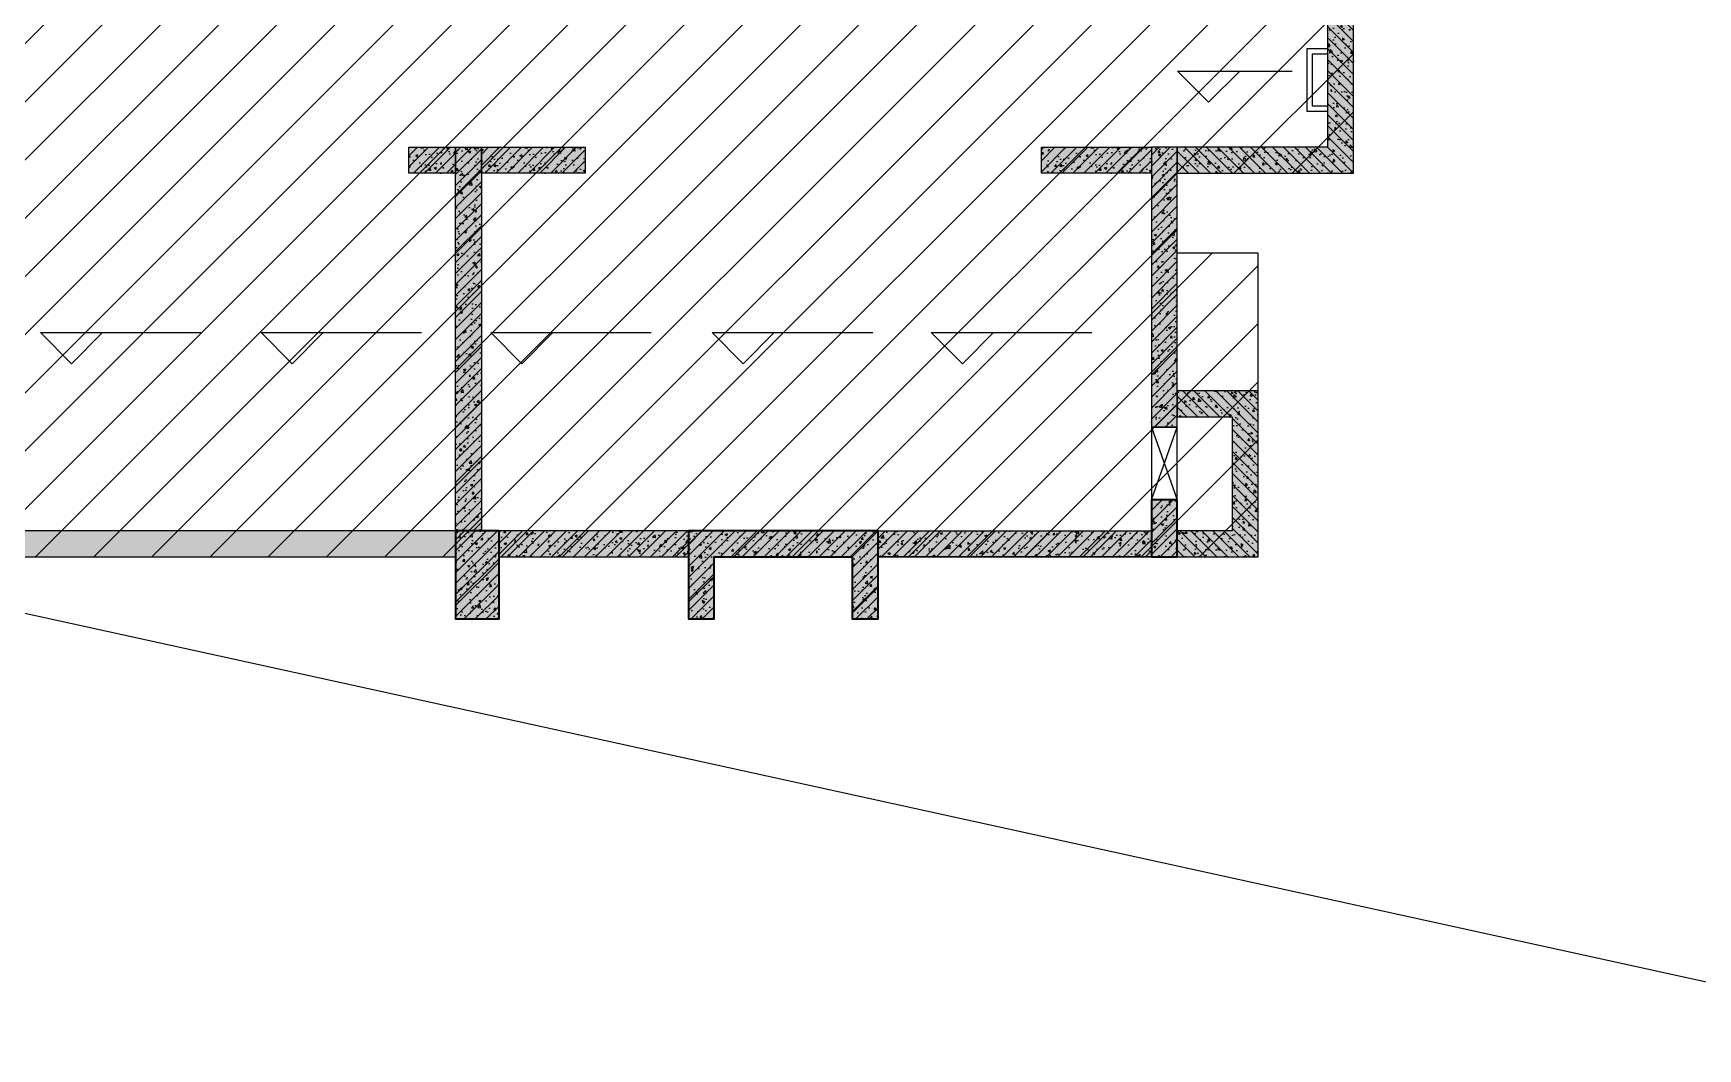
# Model space of a CAD drawing. Extents: x -1338203 to 1886333, y -783476 to 1038610.
# Drawn here: x 553369 to 569421, y 228924 to 238719 of the extents above; entities that cross this region are included whole.
import ezdxf

# ---------------------------------------------------------------- set-up
doc = ezdxf.new("R2010")
doc.units = 0
doc.header["$LTSCALE"] = 1000
doc.header["$MEASUREMENT"] = 0
doc.layers.add('A-001-主楼组合参照B1$0$0A-X-AREA', color=6, linetype='Continuous', plot=False)
doc.layers.add('AAD-A-PROOF', color=30, linetype='Continuous', plot=False)
for name, color, linetype in [('A-20-平面B1$0$0A-A-SYMB-ELEV', 150, 'Continuous'), ('A-20-平面B1$0$0A-E-STRS-RAIL', 163, 'Continuous'), ('S20柱墙B1_1$0$0S-CC-LINE', 52, 'Continuous'), ('S20柱墙B1_1$0$0S-CW-HATCH', 251, 'Continuous'), ('S20柱墙B1_1$0$0S-CW-HATCH-UP', 251, 'Continuous'), ('S20柱墙B1_1$0$0S-CW-LINE', 72, 'Continuous'), ('S20柱墙B1_1$0$0S-S-HOLE', 55, 'Continuous')]:
    doc.layers.add(name, color=color, linetype=linetype)
pattern_1 = [(45, (-537701.02, -383122.39), (-53.033009, 53.033009), []), (50, (-537701.02, -383122.39), (215.178055, -18.82564), [22.5, -247.5]), (355, (-537701.02, -383122.39), (-41.6254, 225.65764), [18, -198]), (100.4514, (-537683.09, -383123.96), (173.552815, 206.83186), [19.12206, -210.342634]), (46.1842, (-537701.02, -383062.4), (320.17231, -49.6557), [33.75, -371.25]), (96.6356, (-537674.34, -383066.53), (280.39881, 292.23536), [28.68309, -315.5139]), (351.1842, (-537701.02, -383062.4), (280.39858, 292.23558), [27, -297]), (21, (-537671.02, -383077.39), (179.072116, -120.785667), [22.5, -247.5]), (326, (-537671.02, -383077.39), (72.9946, 217.54501), [18, -198]), (71.4514, (-537656.1, -383087.45), (252.06679, 96.75915), [19.12206, -210.342634]), (37.5, (-537701.02, -383122.39), (3.647957, 99.868156), [0, -195.6, 0, -201, 0, -198.75]), (7.5, (-537701.02, -383122.39), (78.920861, 118.323514), [0, -114.6, 0, -191.1, 0, -75.75]), (327.5, (-537767.92, -383122.39), (160.146731, -6.766462), [0, -75, 0, -234, 0, -310.5]), (317.5, (-537797.92, -383122.39), (174.95585, 30.031495), [0, -97.5, 0, -155.4, 0, -220.5])]
pattern_2 = [(45, (-3344258, -271025.844), (-53.0330086, 53.0330086), []), (50, (-3344258, -271025.84), (215.178055, -18.8256405), [22.5, -247.5]), (355, (-3344258, -271025.84), (-41.6254, 225.65764), [18, -198]), (100.4514, (-3344240.07, -271027.41), (173.552815, 206.831863), [19.122057, -210.342634]), (46.1842, (-3344258, -270965.84), (320.172315, -49.655704), [33.75, -371.25]), (96.6356, (-3344231.32, -270969.98), (280.398812, 292.23536), [28.683086, -315.5139]), (351.1842, (-3344258, -270965.84), (280.398584, 292.23558), [27, -297]), (21, (-3344228, -270980.84), (179.072116, -120.785667), [22.5, -247.5]), (326, (-3344228, -270980.84), (72.9946, 217.545014), [18, -198]), (71.4514, (-3344213.08, -270990.9), (252.066789, 96.759149), [19.122057, -210.342634]), (37.5, (-3344258, -271025.844), (3.6479566, 99.8681561), [0, -195.6, 0, -201, 0, -198.75]), (7.5, (-3344258, -271025.84), (78.9208612, 118.3235136), [0, -114.6, 0, -191.1, 0, -75.75]), (327.5, (-3344324.9, -271025.84), (160.1467309, -6.7664615), [0, -75, 0, -234, 0, -310.5]), (317.5, (-3344354.9, -271025.84), (174.955851, 30.0314947), [0, -97.5, 0, -155.4, 0, -220.5])]

# ---------------------------------------------------------------- blocks, each defined once
blk = doc.blocks.new('S20柱墙B1_1')
at = {"layer": 'S20柱墙B1_1$0$0S-CW-HATCH'}
h = blk.add_hatch(color=256, dxfattribs=at)
h.dxf.hatch_style = 1
h.paths.add_polyline_path([(16300, -1590), (18000, -1590), (18000, 160), (16300, 160), (16300, -90), (17750, -90), (17750, -1340), (16300, -1340)])
h = blk.add_hatch(color=256, dxfattribs=at)
h.dxf.hatch_style = 1
h.paths.add_polyline_path([(8890, -1340), (9340, -1340), (9340, -1590), (8890, -1590)])
h = blk.add_hatch(color=256, dxfattribs=at)
h.dxf.hatch_style = 1
h.paths.add_polyline_path([(9340, -1340), (9590, -1340), (9590, -5040), (9340, -5040)])
h = blk.add_hatch(color=256, dxfattribs=at)
h.dxf.hatch_style = 1
h.paths.add_polyline_path([(9590, -1340), (10590, -1340), (10590, -1590), (9590, -1590)])
h = blk.add_hatch(color=256, dxfattribs=at)
h.dxf.hatch_style = 1
h.paths.add_polyline_path([(14990, -1340), (16050, -1340), (16050, -1590), (14990, -1590)])
h = blk.add_hatch(color=256, dxfattribs=at)
h.dxf.hatch_style = 1
h.paths.add_polyline_path([(16300, -1340), (16050, -1340), (16050, -4040), (16300, -4040)])
h = blk.add_hatch(color=256, dxfattribs=at)
h.dxf.hatch_style = 1
h.paths.add_polyline_path([(16300, -5290), (17080, -5290), (17080, -3690), (16300, -3690), (16300, -3940), (16830, -3940), (16830, -5040), (16300, -5040)])
h = blk.add_hatch(color=256, dxfattribs=at)
h.dxf.hatch_style = 1
h.paths.add_polyline_path([(16300, -5290), (16300, -4740), (16050, -4740), (16050, -5290)])
h = blk.add_hatch(color=256, dxfattribs=at)
h.dxf.hatch_style = 1
h.paths.add_polyline_path([(9340, -5040), (3840, -5040), (3840, -5290), (9340, -5290)])
h = blk.add_hatch(color=256, dxfattribs=at)
h.dxf.hatch_style = 1
h.paths.add_polyline_path([(9760, -5040), (9340, -5040), (9340, -5890), (9760, -5890)])
h = blk.add_hatch(color=256, dxfattribs=at)
h.dxf.hatch_style = 1
h.paths.add_polyline_path([(11585, -5040), (9760, -5040), (9760, -5290), (11585, -5290)])
h = blk.add_hatch(color=256, dxfattribs=at)
h.dxf.hatch_style = 1
h.paths.add_polyline_path([(11585, -5890), (11835, -5890), (11835, -5290), (12500, -5290), (13165, -5290), (13165, -5890), (13415, -5890), (13415, -5040), (12500, -5040), (11585, -5040)])
h = blk.add_hatch(color=256, dxfattribs=at)
h.dxf.hatch_style = 1
h.paths.add_polyline_path([(13415, -5040), (16050, -5040), (16050, -5290), (13415, -5290)])
at = {"layer": 'S20柱墙B1_1$0$0S-CW-HATCH-UP'}
h = blk.add_hatch(dxfattribs=at)
h.set_pattern_fill('钢筋混凝土', color=256, scale=30, angle=-90)
h.set_pattern_definition([(315, (-258215.844, 3358968), (53.0330086, 53.0330086), []), (320, (-258215.84, 3358968), (-18.8256405, -215.178055), [22.5, -247.5]), (265, (-258215.84, 3358968), (225.65764, 41.6254), [18, -198]), (10.4514, (-258217.41, 3358950.07), (206.831863, -173.552815), [19.122057, -210.342634]), (316.1842, (-258155.84, 3358968), (-49.655704, -320.172315), [33.75, -371.25]), (6.6356, (-258159.98, 3358941.32), (292.23536, -280.398812), [28.683086, -315.5139]), (261.1842, (-258155.84, 3358968), (292.23558, -280.398584), [27, -297]), (291, (-258170.84, 3358938), (-120.785667, -179.072116), [22.5, -247.5]), (236, (-258170.84, 3358938), (217.545014, -72.9946), [18, -198]), (341.4514, (-258180.9, 3358923.08), (96.759149, -252.066789), [19.122057, -210.342634]), (307.5, (-258215.844, 3358968), (99.8681561, -3.6479566), [0, -195.6, 0, -201, 0, -198.75]), (277.5, (-258215.84, 3358968), (118.3235136, -78.9208612), [0, -114.6, 0, -191.1, 0, -75.75]), (237.5, (-258215.84, 3359034.9), (-6.7664615, -160.1467309), [0, -75, 0, -234, 0, -310.5]), (227.5, (-258215.84, 3359064.9), (30.0314947, -174.955851), [0, -97.5, 0, -155.4, 0, -220.5])])
h.paths.add_polyline_path([(16300, -1590), (18000, -1590), (18000, 160), (16300, 160), (16300, -90), (17750, -90), (17750, -1340), (16300, -1340)])
h = blk.add_hatch(dxfattribs=at)
h.set_pattern_fill('钢筋混凝土', color=256, scale=30)
h.set_pattern_definition([(45, (-3324483.15, -267325.82), (-53.0330086, 53.0330086), []), (50, (-3324483.15, -267325.82), (215.178055, -18.8256405), [22.5, -247.5]), (355, (-3324483.15, -267325.82), (-41.6254, 225.65764), [18, -198]), (100.4514, (-3324465.22, -267327.4), (173.552815, 206.831863), [19.122057, -210.342634]), (46.1842, (-3324483.15, -267265.82), (320.172315, -49.655704), [33.75, -371.25]), (96.6356, (-3324456.47, -267269.96), (280.398812, 292.23536), [28.683086, -315.5139]), (351.1842, (-3324483.15, -267265.82), (280.398584, 292.23558), [27, -297]), (21, (-3324453.15, -267280.82), (179.072116, -120.785667), [22.5, -247.5]), (326, (-3324453.15, -267280.82), (72.9946, 217.545014), [18, -198]), (71.4514, (-3324438.23, -267290.89), (252.066789, 96.759149), [19.122057, -210.342634]), (37.5, (-3324483.15, -267325.82), (3.6479566, 99.8681561), [0, -195.6, 0, -201, 0, -198.75]), (7.5, (-3324483.15, -267325.82), (78.9208612, 118.3235136), [0, -114.6, 0, -191.1, 0, -75.75]), (327.5, (-3324550.05, -267325.82), (160.1467309, -6.7664615), [0, -75, 0, -234, 0, -310.5]), (317.5, (-3324580.05, -267325.82), (174.955851, 30.0314947), [0, -97.5, 0, -155.4, 0, -220.5])])
h.paths.add_polyline_path([(8890, -1340), (9340, -1340), (9340, -1590), (8890, -1590)])
h = blk.add_hatch(dxfattribs=at)
h.set_pattern_fill('钢筋混凝土', color=256, scale=30)
h.set_pattern_definition([(45, (-3550483.79, -272173.845), (-53.0330086, 53.0330086), []), (50, (-3550483.79, -272173.84), (215.178055, -18.8256405), [22.5, -247.5]), (355, (-3550483.79, -272173.84), (-41.6254, 225.65764), [18, -198]), (100.4514, (-3550465.86, -272175.41), (173.552815, 206.831863), [19.122057, -210.342634]), (46.1842, (-3550483.8, -272113.84), (320.172315, -49.655704), [33.75, -371.25]), (96.6356, (-3550457.1, -272117.98), (280.398812, 292.23536), [28.683086, -315.5139]), (351.1842, (-3550483.8, -272113.84), (280.398584, 292.23558), [27, -297]), (21, (-3550453.79, -272128.84), (179.072116, -120.785667), [22.5, -247.5]), (326, (-3550453.79, -272128.84), (72.9946, 217.545014), [18, -198]), (71.4514, (-3550438.86, -272138.9), (252.066789, 96.759149), [19.122057, -210.342634]), (37.5, (-3550483.79, -272173.845), (3.6479566, 99.8681561), [0, -195.6, 0, -201, 0, -198.75]), (7.5, (-3550483.79, -272173.84), (78.9208612, 118.3235136), [0, -114.6, 0, -191.1, 0, -75.75]), (327.5, (-3550550.69, -272173.845), (160.1467309, -6.7664615), [0, -75, 0, -234, 0, -310.5]), (317.5, (-3550580.69, -272173.84), (174.955851, 30.0314947), [0, -97.5, 0, -155.4, 0, -220.5])])
h.paths.add_polyline_path([(9340, -1340), (9590, -1340), (9590, -5040), (9340, -5040)])
h = blk.add_hatch(dxfattribs=at)
h.set_pattern_fill('钢筋混凝土', color=256, scale=30)
h.set_pattern_definition([(45, (-3323478, -267325.82), (-53.0330086, 53.0330086), []), (50, (-3323478, -267325.82), (215.178055, -18.8256405), [22.5, -247.5]), (355, (-3323478, -267325.82), (-41.6254, 225.65764), [18, -198]), (100.4514, (-3323460.07, -267327.4), (173.552815, 206.831863), [19.122057, -210.342634]), (46.1842, (-3323478, -267265.82), (320.172315, -49.655704), [33.75, -371.25]), (96.6356, (-3323451.32, -267269.96), (280.398812, 292.23536), [28.683086, -315.5139]), (351.1842, (-3323478, -267265.82), (280.398584, 292.23558), [27, -297]), (21, (-3323448, -267280.82), (179.072116, -120.785667), [22.5, -247.5]), (326, (-3323448, -267280.82), (72.9946, 217.545014), [18, -198]), (71.4514, (-3323433.08, -267290.89), (252.066789, 96.759149), [19.122057, -210.342634]), (37.5, (-3323478, -267325.82), (3.6479566, 99.8681561), [0, -195.6, 0, -201, 0, -198.75]), (7.5, (-3323478, -267325.82), (78.9208612, 118.3235136), [0, -114.6, 0, -191.1, 0, -75.75]), (327.5, (-3323544.9, -267325.82), (160.1467309, -6.7664615), [0, -75, 0, -234, 0, -310.5]), (317.5, (-3323574.9, -267325.82), (174.955851, 30.0314947), [0, -97.5, 0, -155.4, 0, -220.5])])
h.paths.add_polyline_path([(9590, -1340), (10590, -1340), (10590, -1590), (9590, -1590)])
h = blk.add_hatch(dxfattribs=at)
h.set_pattern_fill('钢筋混凝土', color=256, scale=30)
h.set_pattern_definition([(45, (-3318018, -267325.82), (-53.0330086, 53.0330086), []), (50, (-3318018, -267325.82), (215.178055, -18.8256405), [22.5, -247.5]), (355, (-3318018, -267325.82), (-41.6254, 225.65764), [18, -198]), (100.4514, (-3318000.07, -267327.4), (173.552815, 206.831863), [19.122057, -210.342634]), (46.1842, (-3318018, -267265.82), (320.172315, -49.655704), [33.75, -371.25]), (96.6356, (-3317991.32, -267269.96), (280.398812, 292.23536), [28.683086, -315.5139]), (351.1842, (-3318018, -267265.82), (280.398584, 292.23558), [27, -297]), (21, (-3317988, -267280.82), (179.072116, -120.785667), [22.5, -247.5]), (326, (-3317988, -267280.82), (72.9946, 217.545014), [18, -198]), (71.4514, (-3317973.08, -267290.89), (252.066789, 96.759149), [19.122057, -210.342634]), (37.5, (-3318018, -267325.82), (3.6479566, 99.8681561), [0, -195.6, 0, -201, 0, -198.75]), (7.5, (-3318018, -267325.82), (78.9208612, 118.3235136), [0, -114.6, 0, -191.1, 0, -75.75]), (327.5, (-3318084.9, -267325.82), (160.1467309, -6.7664615), [0, -75, 0, -234, 0, -310.5]), (317.5, (-3318114.9, -267325.82), (174.955851, 30.0314947), [0, -97.5, 0, -155.4, 0, -220.5])])
h.paths.add_polyline_path([(14990, -1340), (16050, -1340), (16050, -1590), (14990, -1590)])
h = blk.add_hatch(dxfattribs=at)
h.set_pattern_fill('钢筋混凝土', color=256, scale=30)
h.set_pattern_definition(pattern_2)
h.paths.add_polyline_path([(16300, -1340), (16050, -1340), (16050, -4040), (16300, -4040)])
h = blk.add_hatch(dxfattribs=at)
h.set_pattern_fill('钢筋混凝土', color=256, scale=30, angle=-90)
h.set_pattern_definition([(315, (-258215.844, 3355118), (53.0330086, 53.0330086), []), (320, (-258215.84, 3355118), (-18.8256405, -215.178055), [22.5, -247.5]), (265, (-258215.84, 3355118), (225.65764, 41.6254), [18, -198]), (10.4514, (-258217.41, 3355100.07), (206.831863, -173.552815), [19.122057, -210.342634]), (316.1842, (-258155.84, 3355118), (-49.655704, -320.172315), [33.75, -371.25]), (6.6356, (-258159.98, 3355091.32), (292.23536, -280.398812), [28.683086, -315.5139]), (261.1842, (-258155.84, 3355118), (292.23558, -280.398584), [27, -297]), (291, (-258170.84, 3355088), (-120.785667, -179.072116), [22.5, -247.5]), (236, (-258170.84, 3355088), (217.545014, -72.9946), [18, -198]), (341.4514, (-258180.9, 3355073.08), (96.759149, -252.066789), [19.122057, -210.342634]), (307.5, (-258215.844, 3355118), (99.8681561, -3.6479566), [0, -195.6, 0, -201, 0, -198.75]), (277.5, (-258215.84, 3355118), (118.3235136, -78.9208612), [0, -114.6, 0, -191.1, 0, -75.75]), (237.5, (-258215.84, 3355184.9), (-6.7664615, -160.1467309), [0, -75, 0, -234, 0, -310.5]), (227.5, (-258215.84, 3355214.9), (30.0314947, -174.955851), [0, -97.5, 0, -155.4, 0, -220.5])])
h.paths.add_polyline_path([(16300, -5290), (17080, -5290), (17080, -3690), (16300, -3690), (16300, -3940), (16830, -3940), (16830, -5040), (16300, -5040)])
h = blk.add_hatch(dxfattribs=at)
h.set_pattern_fill('钢筋混凝土', color=256, scale=30)
h.set_pattern_definition(pattern_1)
h.paths.add_polyline_path([(16300, -5290), (16300, -4740), (16050, -4740), (16050, -5290)])
h = blk.add_hatch(dxfattribs=at)
h.set_pattern_fill('钢筋混凝土', color=256, scale=30)
h.set_pattern_definition(pattern_2)
h.paths.add_polyline_path([(9340, -5040), (3840, -5040), (3840, -5290), (9340, -5290)])
h = blk.add_hatch(dxfattribs=at)
h.set_pattern_fill('钢筋混凝土', color=256, scale=30)
h.set_pattern_definition([(45, (0, 0), (-53.033, 53.033), []), (50, (0, 0), (215.178, -18.8256), [22.5, -247.5]), (355, (0, 0), (-41.6254, 225.6576), [18, -198]), (100.4514, (17.93, -1.57), (173.553, 206.832), [19.122, -210.3426]), (46.1842, (0, 60), (320.1723, -49.656), [33.75, -371.25]), (96.6356, (26.68, 55.86), (280.399, 292.235), [28.683, -315.514]), (351.1842, (0, 60), (280.399, 292.236), [27, -297]), (21, (30, 45), (179.072, -120.7857), [22.5, -247.5]), (326, (30, 45), (72.9946, 217.545), [18, -198]), (71.4514, (44.92, 34.93), (252.0668, 96.759), [19.122, -210.3426]), (37.5, (0, 0), (3.64796, 99.86816), [0, -195.6, 0, -201, 0, -198.75]), (7.5, (0, 0), (78.9209, 118.3235), [0, -114.6, 0, -191.1, 0, -75.75]), (327.5, (-66.9, 0), (160.14673, -6.76646), [0, -75, 0, -234, 0, -310.5]), (317.5, (-96.9, 0), (174.9559, 30.0315), [0, -97.5, 0, -155.4, 0, -220.5])])
h.paths.add_polyline_path([(9760, -5040), (9340, -5040), (9340, -5890), (9760, -5890)])
h = blk.add_hatch(dxfattribs=at)
h.set_pattern_fill('钢筋混凝土', color=256, scale=30)
h.set_pattern_definition(pattern_2)
h.paths.add_polyline_path([(11585, -5040), (9760, -5040), (9760, -5290), (11585, -5290)])
h = blk.add_hatch(dxfattribs=at)
h.set_pattern_fill('钢筋混凝土', color=256, scale=30)
h.set_pattern_definition(pattern_1)
h.paths.add_polyline_path([(11585, -5890), (11835, -5890), (11835, -5290), (12500, -5290), (13165, -5290), (13165, -5890), (13415, -5890), (13415, -5040), (12500, -5040), (11585, -5040)])
h = blk.add_hatch(dxfattribs=at)
h.set_pattern_fill('钢筋混凝土', color=256, scale=30)
h.set_pattern_definition(pattern_2)
h.paths.add_polyline_path([(13415, -5040), (16050, -5040), (16050, -5290), (13415, -5290)])
at = {"layer": 'S20柱墙B1_1$0$0S-CC-LINE', "lineweight": 35}
blk.add_lwpolyline([(9760, -5040), (9340, -5040), (9340, -5890), (9760, -5890)], close=True, dxfattribs=at)
at = {"layer": 'S20柱墙B1_1$0$0S-CW-LINE', "flags": 128}
for points in [[(16300, -1590), (18000, -1590), (18000, 160), (16300, 160), (16300, -90), (17750, -90), (17750, -1340), (16300, -1340)], [(16300, -5290), (17080, -5290), (17080, -3690), (16300, -3690), (16300, -3940), (16830, -3940), (16830, -5040), (16300, -5040)]]:
    blk.add_lwpolyline(points, close=True, dxfattribs=at)
at = {"layer": 'S20柱墙B1_1$0$0S-CW-LINE'}
for points in [[(8890, -1340), (9340, -1340), (9340, -1590), (8890, -1590)], [(9340, -1340), (9590, -1340), (9590, -5040), (9340, -5040)], [(9590, -1340), (10590, -1340), (10590, -1590), (9590, -1590)], [(14990, -1340), (16050, -1340), (16050, -1590), (14990, -1590)], [(16300, -1340), (16050, -1340), (16050, -4040), (16300, -4040)], [(9340, -5040), (3840, -5040), (3840, -5290), (9340, -5290)], [(11585, -5040), (9760, -5040), (9760, -5290), (11585, -5290)], [(13415, -5040), (16050, -5040), (16050, -5290), (13415, -5290)]]:
    blk.add_lwpolyline(points, close=True, dxfattribs=at)
at = {"layer": 'S20柱墙B1_1$0$0S-CW-LINE', "lineweight": 35}
for points in [[(16300, -5290), (16300, -4740), (16050, -4740), (16050, -5290)], [(11585, -5890), (11835, -5890), (11835, -5290), (12500, -5290), (13165, -5290), (13165, -5890), (13415, -5890), (13415, -5040), (12500, -5040), (11585, -5040)]]:
    blk.add_lwpolyline(points, close=True, dxfattribs=at)
at = {"layer": 'S20柱墙B1_1$0$0S-S-HOLE'}
blk.add_lwpolyline([(16050, -4740), (16300, -4740), (16300, -4040), (16050, -4040)], close=True, dxfattribs=at)
at = {"layer": 'S20柱墙B1_1$0$0S-S-HOLE', "flags": 128}
for points in [[(16050, -4740), (16300, -4040)], [(16050, -4040), (16300, -4740)]]:
    blk.add_lwpolyline(points, dxfattribs=at)
blk = doc.blocks.new('S001地下一墙柱')
at = {"ltscale": 0.002}
blk.add_blockref('S20柱墙B1_1', (-218264, -67930), dxfattribs=at)
blk = doc.blocks.new('A-20-平面B1')
at = {"layer": 'A-20-平面B1$0$0A-A-SYMB-ELEV'}
for p, q in [((16603, -905), (16303, -605)), ((16303, -605), (17410, -605)), ((16603, -905), (16903, -605)), ((5636, -3428), (5336, -3128)), ((5336, -3128), (6885, -3128)), ((5636, -3428), (5936, -3128)), ((7764, -3428), (7464, -3128)), ((7464, -3128), (9013, -3128)), ((7764, -3428), (8064, -3128)), ((9979, -3428), (9679, -3128)), ((9679, -3128), (11228, -3128)), ((9979, -3428), (10279, -3128)), ((12114, -3428), (11814, -3128)), ((11814, -3128), (13364, -3128)), ((12114, -3428), (12414, -3128)), ((14228, -3428), (13928, -3128)), ((13928, -3128), (15477, -3128)), ((14228, -3428), (14528, -3128))]:
    blk.add_line(p, q, dxfattribs=at)
at = {"layer": 'A-20-平面B1$0$0A-E-STRS-RAIL', "flags": 128}
for points in [[(17750, -390), (17550, -390), (17550, -990), (17750, -990)], [(17750, -440), (17600, -440), (17600, -940), (17750, -940)]]:
    blk.add_lwpolyline(points, dxfattribs=at)

msp = doc.modelspace()

# ---------------------------------------------------------------- hatches: boundary and pattern name
at = {"ltscale": 0.002}
h = msp.add_hatch(dxfattribs=at)
h.set_pattern_fill('ANSI31', color=8, scale=250)
h.set_pattern_definition([(45, (766365.37, 306889.07), (-280.633, 280.633), [])])
h.paths.add_polyline_path([(531801, 240089.1), (531801, 233919.1), (531926, 233919.1), (542068.5, 233919.1), (542253.6, 233669.4), (557441, 233669.1), (557441, 233069.1), (557861, 233069.1), (557861, 233669.1), (559686, 233669.1), (559686, 233069.1), (559936, 233069.1), (559936, 233669.1), (561266, 233669.1), (561266, 233069.1), (561516, 233069.1), (561516, 233669.1), (565181, 233669.1), (565181, 236599.1), (564401, 236599.1), (564401, 237369.1), (566101, 237369.1), (566101, 239169.1), (559691, 239169.1), (559691, 242449.1), (557691, 242449.1), (557691, 243449.1), (549661, 243449.1), (549661, 247019.1), (546541, 247019.1), (546541, 243449.1), (538511, 243449.1), (538511, 242449.1), (533691, 242449.1), (533691, 243419.1), (530901, 243419.1), (530901, 240089.1)])

# ---------------------------------------------------------------- linework, layer by layer
at = {"layer": 'A-001-主楼组合参照B1$0$0A-X-AREA', "flags": 128}
msp.add_lwpolyline([(542253.6, 233669.4), (557441, 233669.1), (557441, 233069.1), (557861, 233069.1), (557861, 233669.1), (559686, 233669.1), (559686, 233069.1), (559936, 233069.1), (559936, 233669.1), (561266, 233669.1), (561266, 233069.1), (561516, 233069.1), (561516, 233669.1), (565181, 233669.1), (565181, 236599.1), (564401, 236599.1), (564401, 237369.1), (566101, 237369.1), (566101, 239169.1), (559691, 239169.1), (559691, 242449.1), (557691, 242449.1), (557691, 243449.1), (549661, 243449.1)], dxfattribs=at)
at = {"layer": 'AAD-A-PROOF', "color": 241, "ltscale": 0.002}
msp.add_line((639297.6, 214263.9), (380309.5, 271048.6), dxfattribs=at)

# ---------------------------------------------------------------- block references
at = {"ltscale": 0.002}
for name, p in [('S001地下一墙柱', (766365.4, 306889.1)), ('A-20-平面B1', (548101, 238959.1))]:
    msp.add_blockref(name, p, dxfattribs=at)

doc.saveas('drawing.dxf')
